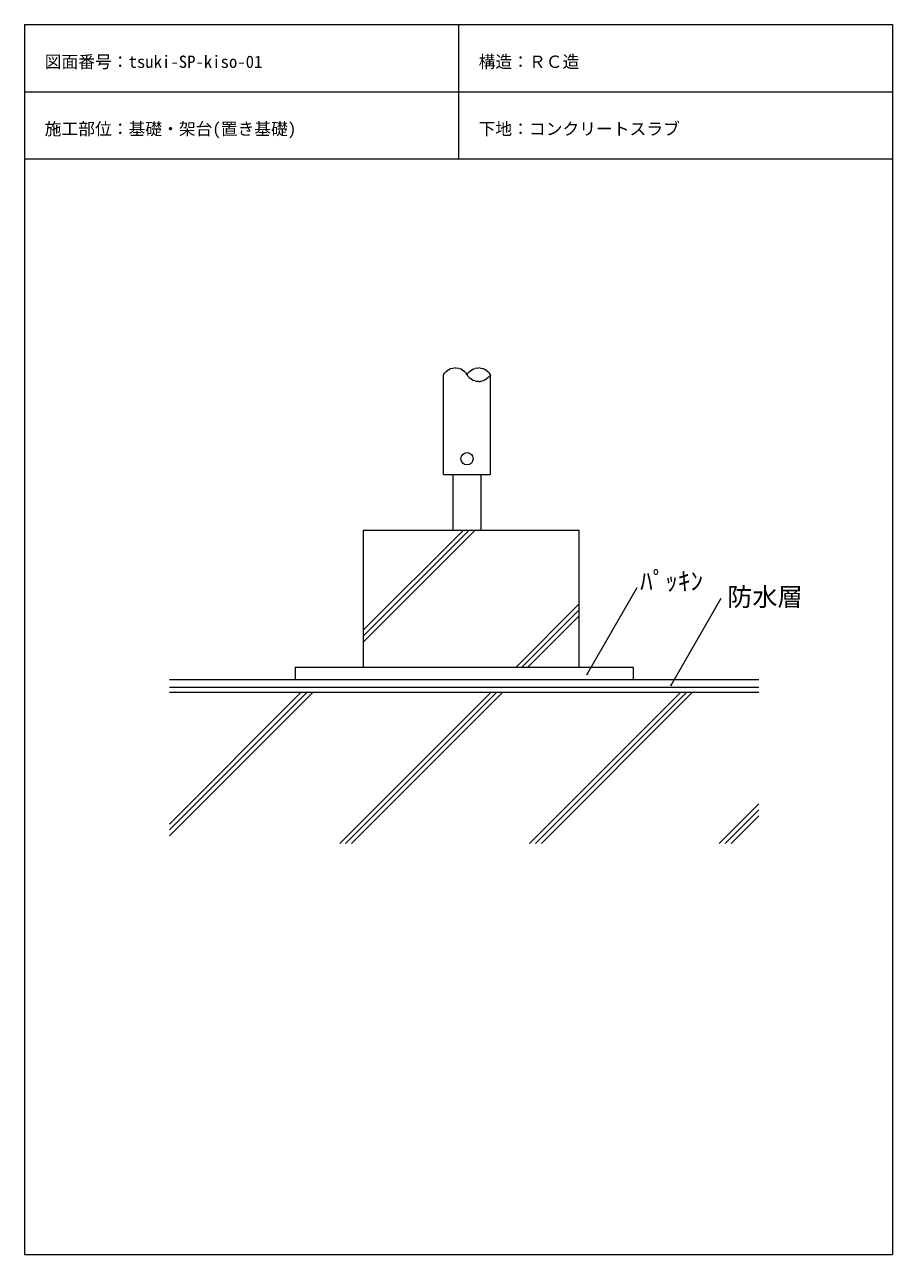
# Model space of a CAD drawing. Units: millimetres, scale not verified. Extents: x -517 to 518, y -673 to 792.
import ezdxf
from ezdxf.enums import TextEntityAlignment as Align

# ---------------------------------------------------------------- set-up
doc = ezdxf.new("R2010")
doc.units = ezdxf.units.MM
doc.header["$PDMODE"] = 32
doc.header["$PDSIZE"] = 0.8
doc.layers.add('0-0', color=7, linetype='Continuous', lineweight=13)
doc.styles.add('ＭＳ ゴシック', font='')
doc.styles.get('ＭＳ ゴシック').set_extended_font_data('MS Gothic')

msp = doc.modelspace()

# ---------------------------------------------------------------- linework, layer by layer
at = {"layer": '0-0'}
for p, q in [((-516.864, 792.357), (-516.864, -673.469)), ((-516.864, 792.357), (517.853, 792.357)), ((0.494, 792.357), (0.494, 632.357)), ((517.853, 792.357), (517.853, -673.469)), ((-516.864, 712.357), (517.853, 712.357)), ((-516.864, 632.357), (517.853, 632.357)), ((-11.44, 380.951), (-9.545, 381.882)), ((-7.544, 382.558), (-9.545, 381.882)), ((-7.544, 382.558), (-5.473, 382.968)), ((-3.365, 383.106), (-5.473, 382.968)), ((-3.365, 383.106), (-1.258, 382.968)), ((0.813, 382.558), (-1.258, 382.968)), ((0.813, 382.558), (2.814, 381.882)), ((4.709, 380.951), (2.814, 381.882)), ((16.56, 380.951), (18.455, 381.882)), ((18.455, 381.882), (20.456, 382.558)), ((22.527, 382.968), (20.456, 382.558)), ((22.527, 382.968), (24.635, 383.106)), ((26.742, 382.968), (24.635, 383.106)), ((26.742, 382.968), (28.813, 382.558)), ((30.814, 381.882), (28.813, 382.558)), ((30.814, 381.882), (32.709, 380.951)), ((-17.365, 375.061), (-16.187, 376.81)), ((-17.365, 256.093), (-17.365, 375.061)), ((-14.79, 378.394), (-16.187, 376.81)), ((-14.79, 378.394), (-13.198, 379.782)), ((-11.44, 380.951), (-13.198, 379.782)), ((4.709, 380.951), (6.468, 379.782)), ((8.059, 378.394), (6.468, 379.782)), ((8.059, 378.394), (9.457, 376.81)), ((10.635, 375.061), (9.457, 376.81)), ((10.635, 375.061), (11.813, 376.81)), ((10.635, 375.061), (11.813, 373.312)), ((11.813, 376.81), (13.21, 378.394)), ((13.21, 371.729), (11.813, 373.312)), ((13.21, 378.394), (14.802, 379.782)), ((13.21, 371.729), (14.802, 370.34)), ((14.802, 379.782), (16.56, 380.951)), ((16.56, 369.171), (14.802, 370.34)), ((16.56, 369.171), (18.455, 368.24)), ((20.456, 367.564), (18.455, 368.24)), ((20.456, 367.564), (22.527, 367.154)), ((24.635, 367.016), (22.527, 367.154)), ((24.635, 367.016), (26.742, 367.154)), ((28.813, 367.564), (26.742, 367.154)), ((28.813, 367.564), (30.814, 368.24)), ((32.709, 369.171), (30.814, 368.24)), ((34.468, 379.782), (32.709, 380.951)), ((32.709, 369.171), (34.468, 370.34)), ((34.468, 379.782), (36.059, 378.394)), ((36.059, 371.729), (34.468, 370.34)), ((37.457, 376.81), (36.059, 378.394)), ((36.059, 371.729), (37.457, 373.312)), ((38.635, 375.061), (37.457, 376.81)), ((38.635, 375.061), (37.457, 373.312)), ((38.635, 256.093), (38.635, 375.061)), ((-17.365, 256.093), (38.635, 256.093)), ((-6.383, 256.093), (-6.383, 189.957)), ((27.652, 189.957), (27.652, 256.093)), ((-113.174, 189.953), (144.108, 189.953)), ((-113.174, 189.953), (-113.174, 26.491)), ((-113.174, 56.333), (20.446, 189.953)), ((-113.174, 63.404), (13.375, 189.953)), ((-113.174, 70.475), (6.304, 189.953)), ((144.108, 189.953), (144.108, 26.491)), ((153.839, 17.935), (213.597, 121.439)), ((253.92, 5.062), (313.678, 108.565)), ((69.116, 26.491), (144.108, 101.483)), ((76.187, 26.491), (144.108, 94.412)), ((83.258, 26.491), (144.108, 87.34)), ((-194.185, 26.491), (208.555, 26.491)), ((-194.185, 26.491), (-194.185, 11.247)), ((208.555, 26.491), (208.555, 11.247)), ((-344.185, -160.536), (-187.403, -3.753)), ((-344.185, -167.607), (-180.331, -3.753)), ((-344.185, -174.678), (-173.26, -3.753)), ((358.555, -3.753), (-344.185, -3.753)), ((-141.128, -183.753), (38.872, -3.753)), ((-134.057, -183.753), (45.943, -3.753)), ((-126.986, -183.753), (53.014, -3.753)), ((85.146, -183.753), (265.146, -3.753)), ((92.217, -183.753), (272.217, -3.753)), ((99.288, -183.753), (279.288, -3.753)), ((311.42, -183.753), (358.555, -136.619)), ((318.491, -183.753), (358.555, -143.69)), ((325.562, -183.753), (358.555, -150.761)), ((-516.864, -673.469), (517.853, -673.469))]:
    msp.add_line(p, q, dxfattribs=at)
at = {"layer": '0-0', "color": 4}
msp.add_line((358.555, 11.247), (-344.185, 11.247), dxfattribs=at)
at = {"layer": '0-0', "color": 3}
msp.add_line((358.555, 2.247), (-344.185, 2.247), dxfattribs=at)
at = {"layer": '0-0'}
msp.add_circle((10.635, 274.956), 7.306, dxfattribs=at)
for p in [(153.839, 17.935), (253.92, 5.062)]:
    msp.add_point(p, dxfattribs=at)

# ---------------------------------------------------------------- texts
at = {"layer": '0-0', "style": 'ＭＳ ゴシック'}
for s, height, p in [('図面番号：tsuki-SP-kiso-01', 14.66, (-492.864, 736.357)), ('構造：ＲＣ造', 14.66, (24.494, 736.357)), ('施工部位：基礎・架台(置き基礎)', 14.66, (-492.864, 656.357)), ('下地：コンクリートスラブ', 14.66, (24.494, 656.357)), ('ﾊﾟｯｷﾝ', 21.99, (217.11, 111.478)), ('防水層', 21.99, (320.856, 92.726))]:
    msp.add_text(s, height=height, dxfattribs=at).set_placement(p, align=Align.BOTTOM_LEFT)

doc.saveas('drawing.dxf')
